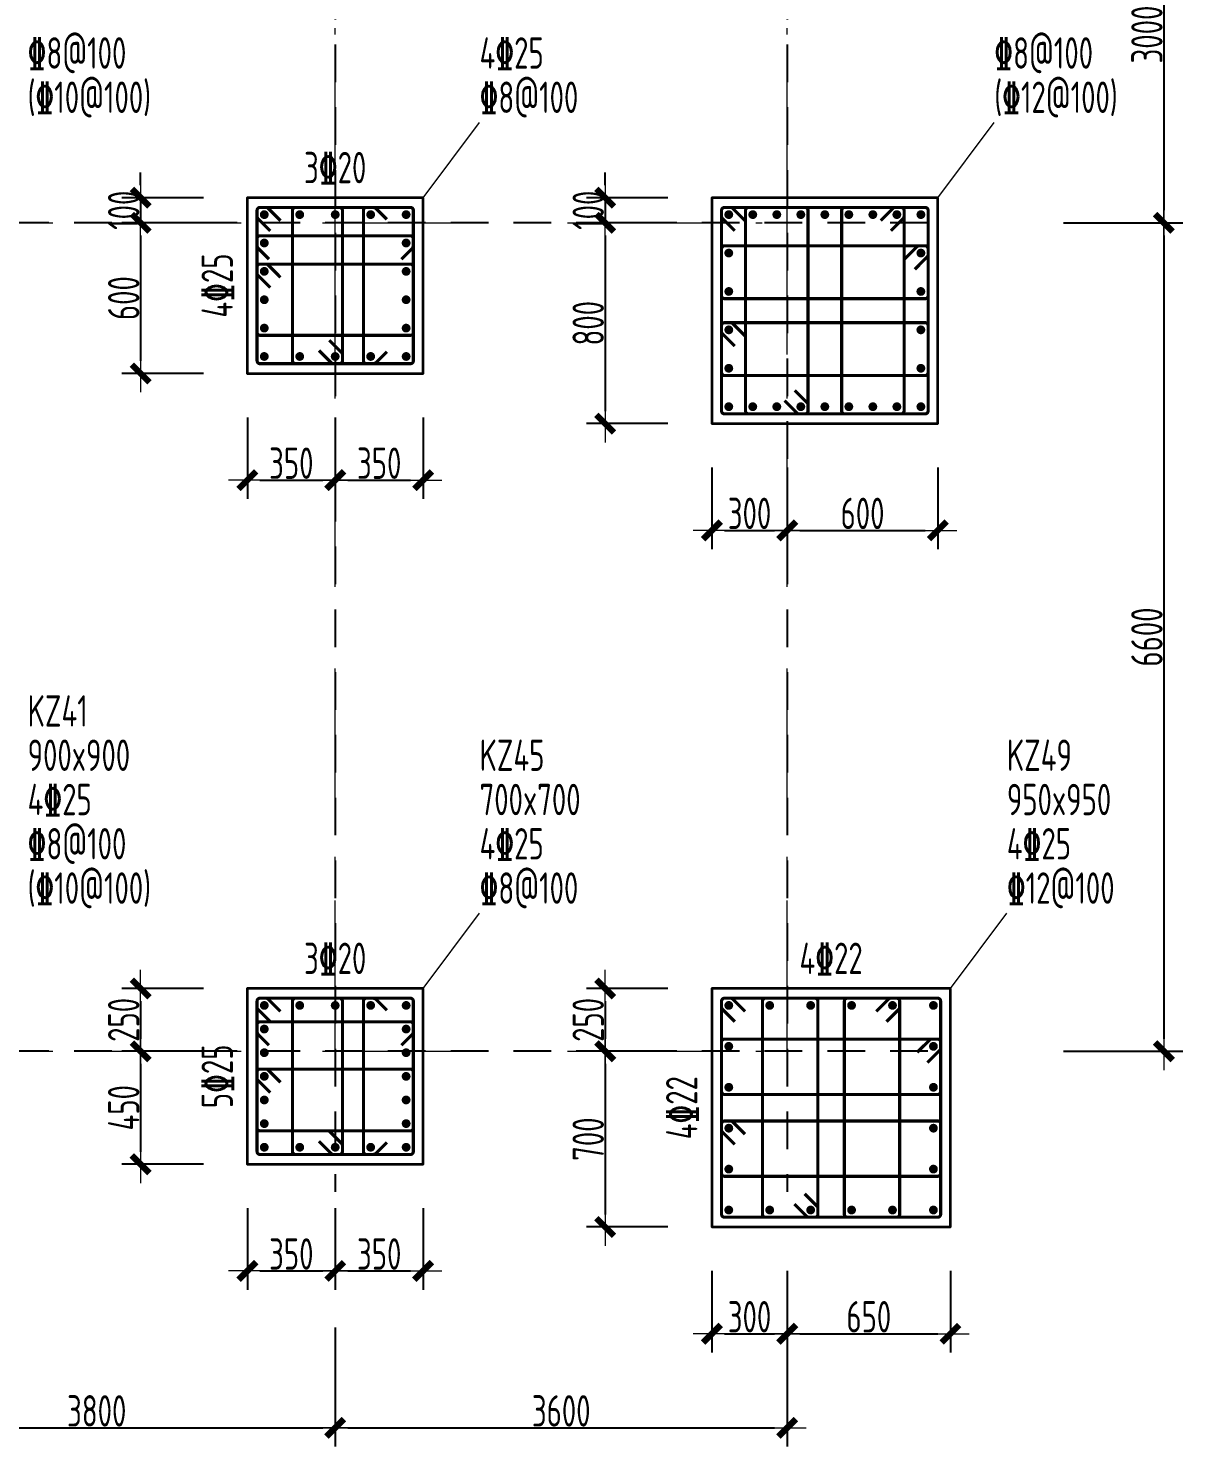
# Model space of a CAD drawing. Header units: millimetres. Extents: x 539196 to 807275, y 431843 to 1156631.
# Drawn here: x 643824 to 653018, y 785409 to 796708 of the extents above; entities that cross this region are included whole.
import ezdxf
from ezdxf.enums import TextEntityAlignment as Align

# ---------------------------------------------------------------- set-up
doc = ezdxf.new("R2010")
doc.units = ezdxf.units.MM
doc.header["$MEASUREMENT"] = 0
for name, pattern in [('DOTE', [2.42, 2, -0.2, 0.02, -0.2]), ('点划线', [1850, 1200, -300, 50, -300]), ('虚线', [500, 300, -200])]:
    doc.linetypes.add(name, pattern=pattern)
doc.layers.add('DOTE', color=1, linetype='DOTE')
for name, color, linetype, lineweight in [('柱原位标注', 7, 'Continuous', 18), ('柱尺寸标注', 3, 'Continuous', 18), ('柱标注引线', 2, 'Continuous', 18), ('柱箍筋', 1, 'Continuous', 25), ('柱纵筋', 1, 'Continuous', 70), ('柱集中标注', 2, 'Continuous', 18), ('砼柱', 2, 'Continuous', 35), ('网格', 9, '点划线', 18), ('轴线标注', 3, 'Continuous', 18)]:
    doc.layers.add(name, color=color, linetype=linetype, lineweight=lineweight)
doc.styles.add('样式 1_yjk_yjk_yjk', font='yjkeng.shx', dxfattribs={"width": 0.7, "bigfont": 'yjkchn.shx'})
doc.dimstyles.new('盈建科结构_yjk_yjk_yjk', dxfattribs={"dimscale": 100, "dimtxt": 2.5, "dimasz": 1, "dimexe": 1.5, "dimexo": 0.625, "dimgap": 0.1, "dimtad": 1, "dimdec": 0, "dimrnd": 1, "dimzin": 0, "dimdsep": 46, "dimtxsty": '样式 1_yjk_yjk_yjk', "dimblk": '_yjkbk', "dimblk1": 'ARCHTICK', "dimblk2": 'ARCHTICK', "dimcen": 0.09, "dimadec": 0, "dimazin": 0, "dimtfac": 1, "dimtdec": 4, "dimtix": 1, "dimtmove": 2, "dimatfit": 3, "dimfxl": 0, "dimtolj": 1, "dimtzin": 0, "dimarcsym": 0})

# ---------------------------------------------------------------- blocks, each defined once
blk = doc.blocks.new('_yjkbk')
blk.add_line((-1, 0), (1.5, 0))
blk.add_lwpolyline([(-0.7, -0.7, 0.5, 0.5, 0), (0.7, 0.7, 0.5, 0.5, 0)], format="xyseb")
blk = doc.blocks.new('*D1248')
at = {"layer": 'Defpoints', "color": 0}
for p in [(645568, 793959), (646268, 793959), (646268, 793109)]:
    blk.add_point(p, dxfattribs=at)
at = {"layer": '柱尺寸标注', "color": 0, "lineweight": -2}
for p, q in [((645568, 793609), (645568, 792959)), ((646268, 793609), (646268, 792959)), ((645668, 793109), (646168, 793109))]:
    blk.add_line(p, q, dxfattribs=at)
at = {"layer": '柱尺寸标注', "color": 0, "lineweight": -2, "xscale": 100, "yscale": 100, "zscale": 100, "rotation": 180}
blk.add_blockref('_yjkbk', (645568, 793109), dxfattribs=at)
at = {"layer": '柱尺寸标注', "color": 0, "lineweight": -2, "xscale": 100, "yscale": 100, "zscale": 100}
blk.add_blockref('_yjkbk', (646268, 793109), dxfattribs=at)
at = {"layer": '柱尺寸标注', "color": 0, "insert": (645918, 793244), "char_height": 250, "attachment_point": 5, "style": '样式 1_yjk_yjk_yjk'}
blk.add_mtext('\\A1;350', dxfattribs=at)
blk = doc.blocks.new('_ARCHTICK')
at = {"color": 0, "linetype": 'ByBlock', "const_width": 0.15}
blk.add_lwpolyline([(-0.5, -0.5), (0.5, 0.5)], dxfattribs=at)
blk = doc.blocks.new('*D1249')
at = {"layer": 'Defpoints', "color": 0}
for p in [(646268, 793959), (646968, 793959), (646968, 793109)]:
    blk.add_point(p, dxfattribs=at)
at = {"layer": '柱尺寸标注', "color": 0, "lineweight": -2}
for p, q in [((646268, 793609), (646268, 792959)), ((646968, 793609), (646968, 792959)), ((646368, 793109), (646868, 793109))]:
    blk.add_line(p, q, dxfattribs=at)
at = {"layer": '柱尺寸标注', "color": 0, "lineweight": -2, "xscale": 100, "yscale": 100, "zscale": 100, "rotation": 180}
blk.add_blockref('_yjkbk', (646268, 793109), dxfattribs=at)
at = {"layer": '柱尺寸标注', "color": 0, "lineweight": -2, "xscale": 100, "yscale": 100, "zscale": 100}
blk.add_blockref('_yjkbk', (646968, 793109), dxfattribs=at)
at = {"layer": '柱尺寸标注', "color": 0, "insert": (646618, 793244), "char_height": 250, "attachment_point": 5, "style": '样式 1_yjk_yjk_yjk'}
blk.add_mtext('\\A1;350', dxfattribs=at)
blk = doc.blocks.new('*D1250')
at = {"layer": 'Defpoints', "color": 0}
for p in [(645568, 795359), (644718, 795159), (645568, 795159)]:
    blk.add_point(p, dxfattribs=at)
at = {"layer": '柱尺寸标注', "color": 0, "lineweight": -2}
for p, q in [((644718, 795459), (644718, 795559)), ((645218, 795359), (644568, 795359)), ((644718, 795359), (644718, 795159)), ((645218, 795159), (644568, 795159)), ((644718, 795059), (644718, 794959))]:
    blk.add_line(p, q, dxfattribs=at)
at = {"layer": '柱尺寸标注', "color": 0, "lineweight": -2, "xscale": 100, "yscale": 100, "zscale": 100}
for p, rotation in [((644718, 795359), 270), ((644718, 795159), 90)]:
    blk.add_blockref('_yjkbk', p, dxfattribs=dict(at, rotation=rotation))
at = {"layer": '柱尺寸标注', "color": 0, "insert": (644583, 795259), "char_height": 250, "attachment_point": 5, "rotation": 90, "style": '样式 1_yjk_yjk_yjk'}
blk.add_mtext('\\A1;100', dxfattribs=at)
blk = doc.blocks.new('*D1251')
at = {"layer": 'Defpoints', "color": 0}
for p in [(645568, 795159), (644718, 793959), (645568, 793959)]:
    blk.add_point(p, dxfattribs=at)
at = {"layer": '柱尺寸标注', "color": 0, "lineweight": -2}
for p, q in [((645218, 795159), (644568, 795159)), ((644718, 795059), (644718, 794059)), ((645218, 793959), (644568, 793959))]:
    blk.add_line(p, q, dxfattribs=at)
at = {"layer": '柱尺寸标注', "color": 0, "lineweight": -2, "xscale": 100, "yscale": 100, "zscale": 100}
for p, rotation in [((644718, 795159), 90), ((644718, 793959), 270)]:
    blk.add_blockref('_yjkbk', p, dxfattribs=dict(at, rotation=rotation))
at = {"layer": '柱尺寸标注', "color": 0, "insert": (644583, 794559), "char_height": 250, "attachment_point": 5, "rotation": 90, "style": '样式 1_yjk_yjk_yjk'}
blk.add_mtext('\\A1;600', dxfattribs=at)
blk = doc.blocks.new('*D1252')
at = {"layer": 'Defpoints', "color": 0}
for p in [(645568, 787659), (646268, 787659), (646268, 786809)]:
    blk.add_point(p, dxfattribs=at)
at = {"layer": '柱尺寸标注', "color": 0, "lineweight": -2}
for p, q in [((645568, 787309), (645568, 786659)), ((646268, 787309), (646268, 786659)), ((645668, 786809), (646168, 786809))]:
    blk.add_line(p, q, dxfattribs=at)
at = {"layer": '柱尺寸标注', "color": 0, "lineweight": -2, "xscale": 100, "yscale": 100, "zscale": 100, "rotation": 180}
blk.add_blockref('_yjkbk', (645568, 786809), dxfattribs=at)
at = {"layer": '柱尺寸标注', "color": 0, "lineweight": -2, "xscale": 100, "yscale": 100, "zscale": 100}
blk.add_blockref('_yjkbk', (646268, 786809), dxfattribs=at)
at = {"layer": '柱尺寸标注', "color": 0, "insert": (645918, 786944), "char_height": 250, "attachment_point": 5, "style": '样式 1_yjk_yjk_yjk'}
blk.add_mtext('\\A1;350', dxfattribs=at)
blk = doc.blocks.new('*D1253')
at = {"layer": 'Defpoints', "color": 0}
for p in [(646268, 787659), (646968, 787659), (646968, 786809)]:
    blk.add_point(p, dxfattribs=at)
at = {"layer": '柱尺寸标注', "color": 0, "lineweight": -2}
for p, q in [((646268, 787309), (646268, 786659)), ((646968, 787309), (646968, 786659)), ((646368, 786809), (646868, 786809))]:
    blk.add_line(p, q, dxfattribs=at)
at = {"layer": '柱尺寸标注', "color": 0, "lineweight": -2, "xscale": 100, "yscale": 100, "zscale": 100, "rotation": 180}
blk.add_blockref('_yjkbk', (646268, 786809), dxfattribs=at)
at = {"layer": '柱尺寸标注', "color": 0, "lineweight": -2, "xscale": 100, "yscale": 100, "zscale": 100}
blk.add_blockref('_yjkbk', (646968, 786809), dxfattribs=at)
at = {"layer": '柱尺寸标注', "color": 0, "insert": (646618, 786944), "char_height": 250, "attachment_point": 5, "style": '样式 1_yjk_yjk_yjk'}
blk.add_mtext('\\A1;350', dxfattribs=at)
blk = doc.blocks.new('*D1254')
at = {"layer": 'Defpoints', "color": 0}
for p in [(645568, 789059), (644718, 788559), (645568, 788559)]:
    blk.add_point(p, dxfattribs=at)
at = {"layer": '柱尺寸标注', "color": 0, "lineweight": -2}
for p, q in [((645218, 789059), (644568, 789059)), ((644718, 788959), (644718, 788659)), ((645218, 788559), (644568, 788559))]:
    blk.add_line(p, q, dxfattribs=at)
at = {"layer": '柱尺寸标注', "color": 0, "lineweight": -2, "xscale": 100, "yscale": 100, "zscale": 100}
for p, rotation in [((644718, 789059), 90), ((644718, 788559), 270)]:
    blk.add_blockref('_yjkbk', p, dxfattribs=dict(at, rotation=rotation))
at = {"layer": '柱尺寸标注', "color": 0, "insert": (644583, 788809), "char_height": 250, "attachment_point": 5, "rotation": 90, "style": '样式 1_yjk_yjk_yjk'}
blk.add_mtext('\\A1;250', dxfattribs=at)
blk = doc.blocks.new('*D1255')
at = {"layer": 'Defpoints', "color": 0}
for p in [(645568, 788559), (644718, 787659), (645568, 787659)]:
    blk.add_point(p, dxfattribs=at)
at = {"layer": '柱尺寸标注', "color": 0, "lineweight": -2}
for p, q in [((645218, 788559), (644568, 788559)), ((644718, 788459), (644718, 787759)), ((645218, 787659), (644568, 787659))]:
    blk.add_line(p, q, dxfattribs=at)
at = {"layer": '柱尺寸标注', "color": 0, "lineweight": -2, "xscale": 100, "yscale": 100, "zscale": 100}
for p, rotation in [((644718, 788559), 90), ((644718, 787659), 270)]:
    blk.add_blockref('_yjkbk', p, dxfattribs=dict(at, rotation=rotation))
at = {"layer": '柱尺寸标注', "color": 0, "insert": (644583, 788109), "char_height": 250, "attachment_point": 5, "rotation": 90, "style": '样式 1_yjk_yjk_yjk'}
blk.add_mtext('\\A1;450', dxfattribs=at)
blk = doc.blocks.new('*D1264')
at = {"layer": 'Defpoints', "color": 0}
for p in [(649268, 793559), (649868, 793559), (649868, 792709)]:
    blk.add_point(p, dxfattribs=at)
at = {"layer": '柱尺寸标注', "color": 0, "lineweight": -2}
for p, q in [((649268, 793209), (649268, 792559)), ((649868, 793209), (649868, 792559)), ((649368, 792709), (649768, 792709))]:
    blk.add_line(p, q, dxfattribs=at)
at = {"layer": '柱尺寸标注', "color": 0, "lineweight": -2, "xscale": 100, "yscale": 100, "zscale": 100, "rotation": 180}
blk.add_blockref('_yjkbk', (649268, 792709), dxfattribs=at)
at = {"layer": '柱尺寸标注', "color": 0, "lineweight": -2, "xscale": 100, "yscale": 100, "zscale": 100}
blk.add_blockref('_yjkbk', (649868, 792709), dxfattribs=at)
at = {"layer": '柱尺寸标注', "color": 0, "insert": (649568, 792844), "char_height": 250, "attachment_point": 5, "style": '样式 1_yjk_yjk_yjk'}
blk.add_mtext('\\A1;300', dxfattribs=at)
blk = doc.blocks.new('*D1265')
at = {"layer": 'Defpoints', "color": 0}
for p in [(649868, 793559), (651068, 793559), (651068, 792709)]:
    blk.add_point(p, dxfattribs=at)
at = {"layer": '柱尺寸标注', "color": 0, "lineweight": -2}
for p, q in [((649868, 793209), (649868, 792559)), ((651068, 793209), (651068, 792559)), ((649968, 792709), (650968, 792709))]:
    blk.add_line(p, q, dxfattribs=at)
at = {"layer": '柱尺寸标注', "color": 0, "lineweight": -2, "xscale": 100, "yscale": 100, "zscale": 100, "rotation": 180}
blk.add_blockref('_yjkbk', (649868, 792709), dxfattribs=at)
at = {"layer": '柱尺寸标注', "color": 0, "lineweight": -2, "xscale": 100, "yscale": 100, "zscale": 100}
blk.add_blockref('_yjkbk', (651068, 792709), dxfattribs=at)
at = {"layer": '柱尺寸标注', "color": 0, "insert": (650468, 792844), "char_height": 250, "attachment_point": 5, "style": '样式 1_yjk_yjk_yjk'}
blk.add_mtext('\\A1;600', dxfattribs=at)
blk = doc.blocks.new('*D1266')
at = {"layer": 'Defpoints', "color": 0}
for p in [(649268, 795359), (648418, 795159), (649268, 795159)]:
    blk.add_point(p, dxfattribs=at)
at = {"layer": '柱尺寸标注', "color": 0, "lineweight": -2}
for p, q in [((648418, 795459), (648418, 795559)), ((648918, 795359), (648268, 795359)), ((648418, 795359), (648418, 795159)), ((648918, 795159), (648268, 795159)), ((648418, 795059), (648418, 794959))]:
    blk.add_line(p, q, dxfattribs=at)
at = {"layer": '柱尺寸标注', "color": 0, "lineweight": -2, "xscale": 100, "yscale": 100, "zscale": 100}
for p, rotation in [((648418, 795359), 270), ((648418, 795159), 90)]:
    blk.add_blockref('_yjkbk', p, dxfattribs=dict(at, rotation=rotation))
at = {"layer": '柱尺寸标注', "color": 0, "insert": (648283, 795259), "char_height": 250, "attachment_point": 5, "rotation": 90, "style": '样式 1_yjk_yjk_yjk'}
blk.add_mtext('\\A1;100', dxfattribs=at)
blk = doc.blocks.new('*D1267')
at = {"layer": 'Defpoints', "color": 0}
for p in [(649268, 795159), (648418, 793559), (649268, 793559)]:
    blk.add_point(p, dxfattribs=at)
at = {"layer": '柱尺寸标注', "color": 0, "lineweight": -2}
for p, q in [((648918, 795159), (648268, 795159)), ((648418, 795059), (648418, 793659)), ((648918, 793559), (648268, 793559))]:
    blk.add_line(p, q, dxfattribs=at)
at = {"layer": '柱尺寸标注', "color": 0, "lineweight": -2, "xscale": 100, "yscale": 100, "zscale": 100}
for p, rotation in [((648418, 795159), 90), ((648418, 793559), 270)]:
    blk.add_blockref('_yjkbk', p, dxfattribs=dict(at, rotation=rotation))
at = {"layer": '柱尺寸标注', "color": 0, "insert": (648283, 794359), "char_height": 250, "attachment_point": 5, "rotation": 90, "style": '样式 1_yjk_yjk_yjk'}
blk.add_mtext('\\A1;800', dxfattribs=at)
blk = doc.blocks.new('*D1268')
at = {"layer": 'Defpoints', "color": 0}
for p in [(649268, 787159), (649868, 787159), (649868, 786309)]:
    blk.add_point(p, dxfattribs=at)
at = {"layer": '柱尺寸标注', "color": 0, "lineweight": -2}
for p, q in [((649268, 786809), (649268, 786159)), ((649868, 786809), (649868, 786159)), ((649368, 786309), (649768, 786309))]:
    blk.add_line(p, q, dxfattribs=at)
at = {"layer": '柱尺寸标注', "color": 0, "lineweight": -2, "xscale": 100, "yscale": 100, "zscale": 100, "rotation": 180}
blk.add_blockref('_yjkbk', (649268, 786309), dxfattribs=at)
at = {"layer": '柱尺寸标注', "color": 0, "lineweight": -2, "xscale": 100, "yscale": 100, "zscale": 100}
blk.add_blockref('_yjkbk', (649868, 786309), dxfattribs=at)
at = {"layer": '柱尺寸标注', "color": 0, "insert": (649568, 786444), "char_height": 250, "attachment_point": 5, "style": '样式 1_yjk_yjk_yjk'}
blk.add_mtext('\\A1;300', dxfattribs=at)
blk = doc.blocks.new('*D1269')
at = {"layer": 'Defpoints', "color": 0}
for p in [(649868, 787159), (651168, 787159), (651168, 786309)]:
    blk.add_point(p, dxfattribs=at)
at = {"layer": '柱尺寸标注', "color": 0, "lineweight": -2}
for p, q in [((649868, 786809), (649868, 786159)), ((651168, 786809), (651168, 786159)), ((649968, 786309), (651068, 786309))]:
    blk.add_line(p, q, dxfattribs=at)
at = {"layer": '柱尺寸标注', "color": 0, "lineweight": -2, "xscale": 100, "yscale": 100, "zscale": 100, "rotation": 180}
blk.add_blockref('_yjkbk', (649868, 786309), dxfattribs=at)
at = {"layer": '柱尺寸标注', "color": 0, "lineweight": -2, "xscale": 100, "yscale": 100, "zscale": 100}
blk.add_blockref('_yjkbk', (651168, 786309), dxfattribs=at)
at = {"layer": '柱尺寸标注', "color": 0, "insert": (650518, 786444), "char_height": 250, "attachment_point": 5, "style": '样式 1_yjk_yjk_yjk'}
blk.add_mtext('\\A1;650', dxfattribs=at)
blk = doc.blocks.new('*D1270')
at = {"layer": 'Defpoints', "color": 0}
for p in [(649268, 789059), (648418, 788559), (649268, 788559)]:
    blk.add_point(p, dxfattribs=at)
at = {"layer": '柱尺寸标注', "color": 0, "lineweight": -2}
for p, q in [((648918, 789059), (648268, 789059)), ((648418, 788959), (648418, 788659)), ((648918, 788559), (648268, 788559))]:
    blk.add_line(p, q, dxfattribs=at)
at = {"layer": '柱尺寸标注', "color": 0, "lineweight": -2, "xscale": 100, "yscale": 100, "zscale": 100}
for p, rotation in [((648418, 789059), 90), ((648418, 788559), 270)]:
    blk.add_blockref('_yjkbk', p, dxfattribs=dict(at, rotation=rotation))
at = {"layer": '柱尺寸标注', "color": 0, "insert": (648283, 788809), "char_height": 250, "attachment_point": 5, "rotation": 90, "style": '样式 1_yjk_yjk_yjk'}
blk.add_mtext('\\A1;250', dxfattribs=at)
blk = doc.blocks.new('*D1271')
at = {"layer": 'Defpoints', "color": 0}
for p in [(649268, 788559), (648418, 787159), (649268, 787159)]:
    blk.add_point(p, dxfattribs=at)
at = {"layer": '柱尺寸标注', "color": 0, "lineweight": -2}
for p, q in [((648918, 788559), (648268, 788559)), ((648418, 788459), (648418, 787259)), ((648918, 787159), (648268, 787159))]:
    blk.add_line(p, q, dxfattribs=at)
at = {"layer": '柱尺寸标注', "color": 0, "lineweight": -2, "xscale": 100, "yscale": 100, "zscale": 100}
for p, rotation in [((648418, 788559), 90), ((648418, 787159), 270)]:
    blk.add_blockref('_yjkbk', p, dxfattribs=dict(at, rotation=rotation))
at = {"layer": '柱尺寸标注', "color": 0, "insert": (648283, 787859), "char_height": 250, "attachment_point": 5, "rotation": 90, "style": '样式 1_yjk_yjk_yjk'}
blk.add_mtext('\\A1;700', dxfattribs=at)
blk = doc.blocks.new('*D1288')
at = {"layer": 'Defpoints', "color": 0}
for p in [(642468, 788559), (646268, 788559), (646268, 785559)]:
    blk.add_point(p, dxfattribs=at)
at = {"layer": '轴线标注', "color": 0, "lineweight": -2}
for p, q in [((642468, 786359), (642468, 785409)), ((646268, 786359), (646268, 785409)), ((642568, 785559), (646168, 785559))]:
    blk.add_line(p, q, dxfattribs=at)
at = {"layer": '轴线标注', "color": 0, "lineweight": -2, "xscale": 100, "yscale": 100, "zscale": 100, "rotation": 180}
blk.add_blockref('_yjkbk', (642468, 785559), dxfattribs=at)
at = {"layer": '轴线标注', "color": 0, "lineweight": -2, "xscale": 100, "yscale": 100, "zscale": 100}
blk.add_blockref('_yjkbk', (646268, 785559), dxfattribs=at)
at = {"layer": '轴线标注', "color": 0, "insert": (644368, 785694), "char_height": 250, "attachment_point": 5, "style": '样式 1_yjk_yjk_yjk'}
blk.add_mtext('\\A1;3800', dxfattribs=at)
blk = doc.blocks.new('*D1290')
at = {"layer": 'Defpoints', "color": 0}
for p in [(646268, 788559), (649868, 788559), (649868, 785559)]:
    blk.add_point(p, dxfattribs=at)
at = {"layer": '轴线标注', "color": 0, "lineweight": -2}
for p, q in [((646268, 786359), (646268, 785409)), ((649868, 786359), (649868, 785409)), ((646368, 785559), (649768, 785559))]:
    blk.add_line(p, q, dxfattribs=at)
at = {"layer": '轴线标注', "color": 0, "lineweight": -2, "xscale": 100, "yscale": 100, "zscale": 100, "rotation": 180}
blk.add_blockref('_yjkbk', (646268, 785559), dxfattribs=at)
at = {"layer": '轴线标注', "color": 0, "lineweight": -2, "xscale": 100, "yscale": 100, "zscale": 100}
blk.add_blockref('_yjkbk', (649868, 785559), dxfattribs=at)
at = {"layer": '轴线标注', "color": 0, "insert": (648068, 785694), "char_height": 250, "attachment_point": 5, "style": '样式 1_yjk_yjk_yjk'}
blk.add_mtext('\\A1;3600', dxfattribs=at)
blk = doc.blocks.new('*D1303')
at = {"layer": 'Defpoints', "color": 0}
for p in [(649868, 798159), (649868, 795159), (652868, 795159)]:
    blk.add_point(p, dxfattribs=at)
at = {"layer": '轴线标注', "color": 0, "lineweight": -2}
for p, q in [((652068, 798159), (653018, 798159)), ((652868, 798059), (652868, 795259)), ((652068, 795159), (653018, 795159))]:
    blk.add_line(p, q, dxfattribs=at)
at = {"layer": '轴线标注', "color": 0, "lineweight": -2, "xscale": 100, "yscale": 100, "zscale": 100}
for p, rotation in [((652868, 798159), 90), ((652868, 795159), 270)]:
    blk.add_blockref('_yjkbk', p, dxfattribs=dict(at, rotation=rotation))
at = {"layer": '轴线标注', "color": 0, "insert": (652733, 796659), "char_height": 250, "attachment_point": 5, "rotation": 90, "style": '样式 1_yjk_yjk_yjk'}
blk.add_mtext('\\A1;3000', dxfattribs=at)
blk = doc.blocks.new('*D1305')
at = {"layer": 'Defpoints', "color": 0}
for p in [(649868, 795159), (649868, 788559), (652868, 788559)]:
    blk.add_point(p, dxfattribs=at)
at = {"layer": '轴线标注', "color": 0, "lineweight": -2}
for p, q in [((652068, 795159), (653018, 795159)), ((652868, 795059), (652868, 788659)), ((652068, 788559), (653018, 788559))]:
    blk.add_line(p, q, dxfattribs=at)
at = {"layer": '轴线标注', "color": 0, "lineweight": -2, "xscale": 100, "yscale": 100, "zscale": 100}
for p, rotation in [((652868, 795159), 90), ((652868, 788559), 270)]:
    blk.add_blockref('_yjkbk', p, dxfattribs=dict(at, rotation=rotation))
at = {"layer": '轴线标注', "color": 0, "insert": (652733, 791859), "char_height": 250, "attachment_point": 5, "rotation": 90, "style": '样式 1_yjk_yjk_yjk'}
blk.add_mtext('\\A1;6600', dxfattribs=at)
blk = doc.blocks.new('jzzw')
at = {"layer": 'DOTE', "color": 1, "linetype": '虚线'}
for p, q in [((947786, 890469), (947786, 834829)), ((951386, 890469), (951386, 834829)), ((952506, 842549), (911886, 842549)), ((952506, 842549), (911886, 842549)), ((952506, 835949), (912186, 835949)), ((952506, 835949), (912186, 835949)), ((952506, 835949), (912186, 835949)), ((952506, 835949), (912186, 835949))]:
    blk.add_line(p, q, dxfattribs=at)

msp = doc.modelspace()

# ---------------------------------------------------------------- linework, layer by layer
at = {"layer": '柱标注引线'}
for p, q in [((646967.6, 795359.2), (647417.6, 795959.2)), ((651067.6, 795359.2), (651517.6, 795959.2)), ((646967.6, 789059.2), (647417.6, 789659.2)), ((651167.6, 789059.2), (651617.6, 789659.2))]:
    msp.add_line(p, q, dxfattribs=at)
at = {"layer": '柱箍筋', "const_width": 25}
for points in [[(645831.6, 795176.5), (645733.4, 795274.8, 0.1989124), (645716.6, 795281.7), (645668.8, 795281.7, 0.4142136), (645645.1, 795258), (645645.1, 794060.5, 0.4142136), (645668.8, 794036.7), (646866.3, 794036.7, 0.4142136), (646890.1, 794060.5), (646890.1, 795258, 0.4142136), (646866.3, 795281.7), (645668.8, 795281.7, 0.4142136), (645645.1, 795258), (645645.1, 795210.2, 0.1989124), (645652, 795193.5), (645750.3, 795095.2)], [(646138.5, 794142), (646236.8, 794043.7, 0.1989124), (646253.6, 794036.7), (646301.3, 794036.7, 0.4142136), (646325.1, 794060.5), (646325.1, 795258, 0.4142136), (646301.3, 795281.7), (645951.3, 795281.7, 0.4142136), (645927.6, 795258), (645927.6, 794060.5, 0.4142136), (645951.3, 794036.7), (646301.3, 794036.7, 0.4142136), (646325.1, 794060.5), (646325.1, 794108.2, 0.1989124), (646318.1, 794125), (646219.9, 794223.3)], [(646679.1, 794132.1), (646590.7, 794043.7, -0.131362), (646564.1, 794036.7), (646516.3, 794036.7, -0.4142136), (646492.6, 794060.5), (646492.6, 795258, -0.4142136), (646516.3, 795281.7), (646564.1, 795281.7, -0.131362), (646590.7, 795274.8), (646679.1, 795186.4)], [(649531.6, 795176.5), (649433.4, 795274.8, 0.1989124), (649416.6, 795281.7), (649368.8, 795281.7, 0.4142136), (649345.1, 795258), (649345.1, 793660.5, 0.4142136), (649368.8, 793636.7), (650966.3, 793636.7, 0.4142136), (650990.1, 793660.5), (650990.1, 795258, 0.4142136), (650966.3, 795281.7), (649368.8, 795281.7, 0.4142136), (649345.1, 795258), (649345.1, 795210.2, 0.1989124), (649352, 795193.5), (649450.3, 795095.2)], [(649847.3, 793742), (649945.6, 793643.7, 0.1989124), (649962.4, 793636.7), (650010.1, 793636.7, 0.4142136), (650033.8, 793660.5), (650033.8, 795258, 0.4142136), (650010.1, 795281.7), (649560.1, 795281.7, 0.4142136), (649536.3, 795258), (649536.3, 793660.5, 0.4142136), (649560.1, 793636.7), (650010.1, 793636.7, 0.4142136), (650033.8, 793660.5), (650033.8, 793708.2, 0.1989124), (650026.9, 793725), (649928.6, 793823.3)], [(650612.3, 795176.5), (650710.6, 795274.8, -0.1989124), (650727.4, 795281.7), (650775.1, 795281.7, -0.4142136), (650798.8, 795258), (650798.8, 793660.5, -0.4142136), (650775.1, 793636.7), (650325.1, 793636.7, -0.4142136), (650301.3, 793660.5), (650301.3, 795258, -0.4142136), (650325.1, 795281.7), (650775.1, 795281.7, -0.4142136), (650798.8, 795258), (650798.8, 795210.2, -0.1989124), (650791.9, 795193.5), (650693.6, 795095.2)], [(645740.4, 794869.2), (645652, 794957.6, -0.131362), (645645.1, 794984.2), (645645.1, 795032, -0.4142136), (645668.8, 795055.7), (646866.3, 795055.7, -0.4142136), (646890.1, 795032), (646890.1, 794984.2, -0.131362), (646883.1, 794957.6), (646794.7, 794869.2)], [(650884.9, 794789.2), (650983.1, 794887.5, 0.1989124), (650990.1, 794904.2), (650990.1, 794952, 0.4142136), (650966.3, 794975.7), (649368.8, 794975.7, 0.4142136), (649345.1, 794952), (649345.1, 794578.5, 0.4142136), (649368.8, 794554.7), (650966.3, 794554.7, 0.4142136), (650990.1, 794578.5), (650990.1, 794952, 0.4142136), (650966.3, 794975.7), (650918.6, 794975.7, 0.1989124), (650901.8, 794968.8), (650803.5, 794870.5)], [(645750.3, 794643.2), (645652, 794741.5, -0.1989124), (645645.1, 794758.2), (645645.1, 794806, -0.4142136), (645668.8, 794829.7), (646866.3, 794829.7, -0.4142136), (646890.1, 794806), (646890.1, 794286.5, -0.4142136), (646866.3, 794262.7), (645668.8, 794262.7, -0.4142136), (645645.1, 794286.5), (645645.1, 794806, -0.4142136), (645668.8, 794829.7), (645716.6, 794829.7, -0.1989124), (645733.4, 794822.8), (645831.6, 794724.5)], [(649450.3, 794177.2), (649352, 794275.5, -0.1989124), (649345.1, 794292.2), (649345.1, 794340, -0.4142136), (649368.8, 794363.7), (650966.3, 794363.7, -0.4142136), (650990.1, 794340), (650990.1, 793966.5, -0.4142136), (650966.3, 793942.7), (649368.8, 793942.7, -0.4142136), (649345.1, 793966.5), (649345.1, 794340, -0.4142136), (649368.8, 794363.7), (649416.6, 794363.7, -0.1989124), (649433.4, 794356.8), (649531.6, 794258.5)], [(645831.6, 788876.5), (645733.4, 788974.8, 0.1989124), (645716.6, 788981.7), (645668.8, 788981.7, 0.4142136), (645645.1, 788958), (645645.1, 787760.5, 0.4142136), (645668.8, 787736.7), (646866.3, 787736.7, 0.4142136), (646890.1, 787760.5), (646890.1, 788958, 0.4142136), (646866.3, 788981.7), (645668.8, 788981.7, 0.4142136), (645645.1, 788958), (645645.1, 788910.2, 0.1989124), (645652, 788893.5), (645750.3, 788795.2)], [(646138.5, 787842), (646236.8, 787743.7, 0.1989124), (646253.6, 787736.7), (646301.3, 787736.7, 0.4142136), (646325.1, 787760.5), (646325.1, 788958, 0.4142136), (646301.3, 788981.7), (645951.3, 788981.7, 0.4142136), (645927.6, 788958), (645927.6, 787760.5, 0.4142136), (645951.3, 787736.7), (646301.3, 787736.7, 0.4142136), (646325.1, 787760.5), (646325.1, 787808.2, 0.1989124), (646318.1, 787825), (646219.9, 787923.3)], [(646679.1, 787832.1), (646590.7, 787743.7, -0.131362), (646564.1, 787736.7), (646516.3, 787736.7, -0.4142136), (646492.6, 787760.5), (646492.6, 788958, -0.4142136), (646516.3, 788981.7), (646564.1, 788981.7, -0.131362), (646590.7, 788974.8), (646679.1, 788886.4)], [(649531.6, 788876.5), (649433.4, 788974.8, 0.1989124), (649416.6, 788981.7), (649368.8, 788981.7, 0.4142136), (649345.1, 788958), (649345.1, 787260.5, 0.4142136), (649368.8, 787236.7), (651066.3, 787236.7, 0.4142136), (651090.1, 787260.5), (651090.1, 788958, 0.4142136), (651066.3, 788981.7), (649368.8, 788981.7, 0.4142136), (649345.1, 788958), (649345.1, 788910.2, 0.1989124), (649352, 788893.5), (649450.3, 788795.2)], [(649925.5, 787342), (650023.8, 787243.7, 0.1989124), (650040.6, 787236.7), (650088.3, 787236.7, 0.4142136), (650112.1, 787260.5), (650112.1, 788958, 0.4142136), (650088.3, 788981.7), (649694.8, 788981.7, 0.4142136), (649671.1, 788958), (649671.1, 787260.5, 0.4142136), (649694.8, 787236.7), (650088.3, 787236.7, 0.4142136), (650112.1, 787260.5), (650112.1, 787308.2, 0.1989124), (650105.1, 787325), (650006.9, 787423.3)], [(650577.5, 788876.5), (650675.8, 788974.8, -0.1989124), (650692.6, 788981.7), (650740.3, 788981.7, -0.4142136), (650764.1, 788958), (650764.1, 787260.5, -0.4142136), (650740.3, 787236.7), (650346.8, 787236.7, -0.4142136), (650323.1, 787260.5), (650323.1, 788958, -0.4142136), (650346.8, 788981.7), (650740.3, 788981.7, -0.4142136), (650764.1, 788958), (650764.1, 788910.2, -0.1989124), (650757.1, 788893.5), (650658.9, 788795.2)], [(645740.4, 788606.9), (645652, 788695.3, -0.131362), (645645.1, 788721.9), (645645.1, 788769.6, -0.4142136), (645668.8, 788793.4), (646866.3, 788793.4, -0.4142136), (646890.1, 788769.6), (646890.1, 788721.9, -0.131362), (646883.1, 788695.3), (646794.7, 788606.9)], [(650984.9, 788469.2), (651083.1, 788567.5, 0.1989124), (651090.1, 788584.2), (651090.1, 788632, 0.4142136), (651066.3, 788655.7), (649368.8, 788655.7, 0.4142136), (649345.1, 788632), (649345.1, 788238.5, 0.4142136), (649368.8, 788214.7), (651066.3, 788214.7, 0.4142136), (651090.1, 788238.5), (651090.1, 788632, 0.4142136), (651066.3, 788655.7), (651018.6, 788655.7, 0.1989124), (651001.8, 788648.8), (650903.5, 788550.5)], [(645750.3, 788230.2), (645652, 788328.5, -0.1989124), (645645.1, 788345.2), (645645.1, 788393, -0.4142136), (645668.8, 788416.7), (646866.3, 788416.7, -0.4142136), (646890.1, 788393), (646890.1, 787948.8, -0.4142136), (646866.3, 787925.1), (645668.8, 787925.1, -0.4142136), (645645.1, 787948.8), (645645.1, 788393, -0.4142136), (645668.8, 788416.7), (645716.6, 788416.7, -0.1989124), (645733.4, 788409.8), (645831.6, 788311.5)], [(649450.3, 787817.2), (649352, 787915.5, -0.1989124), (649345.1, 787932.2), (649345.1, 787980, -0.4142136), (649368.8, 788003.7), (651066.3, 788003.7, -0.4142136), (651090.1, 787980), (651090.1, 787586.5, -0.4142136), (651066.3, 787562.7), (649368.8, 787562.7, -0.4142136), (649345.1, 787586.5), (649345.1, 787980, -0.4142136), (649368.8, 788003.7), (649416.6, 788003.7, -0.1989124), (649433.4, 787996.8), (649531.6, 787898.5)]]:
    msp.add_lwpolyline(points, format="xyb", dxfattribs=at)
at = {"layer": '柱纵筋', "const_width": 35}
for points in [[(645720.1, 795224.2, 1), (645685.1, 795224.2, 1)], [(646002.6, 795224.2, 1), (645967.6, 795224.2, 1)], [(646285.1, 795224.2, 1), (646250.1, 795224.2, 1)], [(646567.6, 795224.2, 1), (646532.6, 795224.2, 1)], [(646850.1, 795224.2, 1), (646815.1, 795224.2, 1)], [(649420.1, 795224.2, 1), (649385.1, 795224.2, 1)], [(649611.3, 795224.2, 1), (649576.3, 795224.2, 1)], [(649802.6, 795224.2, 1), (649767.6, 795224.2, 1)], [(649993.8, 795224.2, 1), (649958.8, 795224.2, 1)], [(650185.1, 795224.2, 1), (650150.1, 795224.2, 1)], [(650376.3, 795224.2, 1), (650341.3, 795224.2, 1)], [(650567.6, 795224.2, 1), (650532.6, 795224.2, 1)], [(650758.8, 795224.2, 1), (650723.8, 795224.2, 1)], [(650950.1, 795224.2, 1), (650915.1, 795224.2, 1)], [(645720.1, 794998.2, 1), (645685.1, 794998.2, 1)], [(646850.1, 794998.2, 1), (646815.1, 794998.2, 1)], [(649420.1, 794918.2, 1), (649385.1, 794918.2, 1)], [(650950.1, 794918.2, 1), (650915.1, 794918.2, 1)], [(645720.1, 794772.2, 1), (645685.1, 794772.2, 1)], [(646850.1, 794772.2, 1), (646815.1, 794772.2, 1)], [(645720.1, 794546.2, 1), (645685.1, 794546.2, 1)], [(646850.1, 794546.2, 1), (646815.1, 794546.2, 1)], [(649420.1, 794612.2, 1), (649385.1, 794612.2, 1)], [(650950.1, 794612.2, 1), (650915.1, 794612.2, 1)], [(645720.1, 794320.2, 1), (645685.1, 794320.2, 1)], [(646850.1, 794320.2, 1), (646815.1, 794320.2, 1)], [(649420.1, 794306.2, 1), (649385.1, 794306.2, 1)], [(650950.1, 794306.2, 1), (650915.1, 794306.2, 1)], [(645720.1, 794094.2, 1), (645685.1, 794094.2, 1)], [(646002.6, 794094.2, 1), (645967.6, 794094.2, 1)], [(646285.1, 794094.2, 1), (646250.1, 794094.2, 1)], [(646567.6, 794094.2, 1), (646532.6, 794094.2, 1)], [(646850.1, 794094.2, 1), (646815.1, 794094.2, 1)], [(649420.1, 794000.2, 1), (649385.1, 794000.2, 1)], [(650950.1, 794000.2, 1), (650915.1, 794000.2, 1)], [(649420.1, 793694.2, 1), (649385.1, 793694.2, 1)], [(649611.3, 793694.2, 1), (649576.3, 793694.2, 1)], [(649802.6, 793694.2, 1), (649767.6, 793694.2, 1)], [(649993.8, 793694.2, 1), (649958.8, 793694.2, 1)], [(650185.1, 793694.2, 1), (650150.1, 793694.2, 1)], [(650376.3, 793694.2, 1), (650341.3, 793694.2, 1)], [(650567.6, 793694.2, 1), (650532.6, 793694.2, 1)], [(650758.8, 793694.2, 1), (650723.8, 793694.2, 1)], [(650950.1, 793694.2, 1), (650915.1, 793694.2, 1)], [(645720.1, 788924.2, 1), (645685.1, 788924.2, 1)], [(646002.6, 788924.2, 1), (645967.6, 788924.2, 1)], [(646285.1, 788924.2, 1), (646250.1, 788924.2, 1)], [(646567.6, 788924.2, 1), (646532.6, 788924.2, 1)], [(646850.1, 788924.2, 1), (646815.1, 788924.2, 1)], [(649420.1, 788924.2, 1), (649385.1, 788924.2, 1)], [(649746.1, 788924.2, 1), (649711.1, 788924.2, 1)], [(650072.1, 788924.2, 1), (650037.1, 788924.2, 1)], [(650398.1, 788924.2, 1), (650363.1, 788924.2, 1)], [(650724.1, 788924.2, 1), (650689.1, 788924.2, 1)], [(651050.1, 788924.2, 1), (651015.1, 788924.2, 1)], [(645720.1, 788735.9, 1), (645685.1, 788735.9, 1)], [(646850.1, 788735.9, 1), (646815.1, 788735.9, 1)], [(645720.1, 788547.6, 1), (645685.1, 788547.6, 1)], [(646850.1, 788547.6, 1), (646815.1, 788547.6, 1)], [(649420.1, 788598.2, 1), (649385.1, 788598.2, 1)], [(651050.1, 788598.2, 1), (651015.1, 788598.2, 1)], [(645720.1, 788359.2, 1), (645685.1, 788359.2, 1)], [(646850.1, 788359.2, 1), (646815.1, 788359.2, 1)], [(649420.1, 788272.2, 1), (649385.1, 788272.2, 1)], [(651050.1, 788272.2, 1), (651015.1, 788272.2, 1)], [(645720.1, 788170.9, 1), (645685.1, 788170.9, 1)], [(646850.1, 788170.9, 1), (646815.1, 788170.9, 1)], [(645720.1, 787982.6, 1), (645685.1, 787982.6, 1)], [(646850.1, 787982.6, 1), (646815.1, 787982.6, 1)], [(649420.1, 787946.2, 1), (649385.1, 787946.2, 1)], [(651050.1, 787946.2, 1), (651015.1, 787946.2, 1)], [(645720.1, 787794.2, 1), (645685.1, 787794.2, 1)], [(646002.6, 787794.2, 1), (645967.6, 787794.2, 1)], [(646285.1, 787794.2, 1), (646250.1, 787794.2, 1)], [(646567.6, 787794.2, 1), (646532.6, 787794.2, 1)], [(646850.1, 787794.2, 1), (646815.1, 787794.2, 1)], [(649420.1, 787620.2, 1), (649385.1, 787620.2, 1)], [(651050.1, 787620.2, 1), (651015.1, 787620.2, 1)], [(649420.1, 787294.2, 1), (649385.1, 787294.2, 1)], [(649746.1, 787294.2, 1), (649711.1, 787294.2, 1)], [(650072.1, 787294.2, 1), (650037.1, 787294.2, 1)], [(650398.1, 787294.2, 1), (650363.1, 787294.2, 1)], [(650724.1, 787294.2, 1), (650689.1, 787294.2, 1)], [(651050.1, 787294.2, 1), (651015.1, 787294.2, 1)]]:
    msp.add_lwpolyline(points, format="xyb", close=True, dxfattribs=at)
at = {"layer": '砼柱'}
for points in [[(646967.6, 795359.2), (645567.6, 795359.2), (645567.6, 793959.2), (646967.6, 793959.2)], [(651067.6, 795359.2), (649267.6, 795359.2), (649267.6, 793559.2), (651067.6, 793559.2)], [(646967.6, 789059.2), (645567.6, 789059.2), (645567.6, 787659.2), (646967.6, 787659.2)], [(651167.6, 789059.2), (649267.6, 789059.2), (649267.6, 787159.2), (651167.6, 787159.2)]]:
    msp.add_lwpolyline(points, close=True, dxfattribs=at)
at = {"layer": '网格'}
for p, q in [((646267.6, 795159.2), (646267.6, 798159.2)), ((649867.6, 795159.2), (649867.6, 798159.2)), ((642467.6, 795159.2), (646267.6, 795159.2)), ((646267.6, 788559.2), (646267.6, 795159.2)), ((646267.6, 795159.2), (649867.6, 795159.2)), ((649867.6, 788559.2), (649867.6, 795159.2)), ((642467.6, 788559.2), (646267.6, 788559.2)), ((646267.6, 788559.2), (649867.6, 788559.2))]:
    msp.add_line(p, q, dxfattribs=at)

# ---------------------------------------------------------------- block references
msp.add_blockref('jzzw', (-301518.2, -47389.7))

# ---------------------------------------------------------------- texts
at = {"layer": '柱原位标注', "linetype": 'Continuous', "style": '样式 1_yjk_yjk_yjk', "width": 0.7}
for s, p in [('3\x8420', (646267.6, 795399.2)), ('3\x8420', (646267.6, 789099.2)), ('4\x8422', (650217.6, 789099.2))]:
    msp.add_text(s, height=250, dxfattribs=at).set_placement(p, align=Align.BOTTOM_CENTER)
for s, p in [('4\x8425', (645527.6, 794659.2)), ('5\x8425', (645527.6, 788359.2)), ('4\x8422', (649227.6, 788109.2))]:
    msp.add_text(s, height=250, rotation=90, dxfattribs=at).set_placement(p, align=Align.BOTTOM_CENTER)
at = {"layer": '柱集中标注', "linetype": 'Continuous', "style": '样式 1_yjk_yjk_yjk', "width": 0.7}
for s, p in [('\x848@100', (643817.6, 796312)), ('4\x8425', (647417.6, 796312)), ('\x848@100', (651517.6, 796312)), ('(\x8410@100)', (643817.6, 795959.2)), ('\x848@100', (647417.6, 795959.2)), ('(\x8412@100)', (651517.6, 795959.2)), ('KZ41', (643817.6, 791070.2)), ('900x900', (643817.6, 790717.5)), ('KZ45', (647417.6, 790717.5)), ('KZ49', (651617.6, 790717.5)), ('4\x8425', (643817.6, 790364.7)), ('700x700', (647417.6, 790364.7)), ('950x950', (651617.6, 790364.7)), ('\x848@100', (643817.6, 790012)), ('4\x8425', (647417.6, 790012)), ('4\x8425', (651617.6, 790012)), ('(\x8410@100)', (643817.6, 789659.2)), ('\x848@100', (647417.6, 789659.2)), ('\x8412@100', (651617.6, 789659.2))]:
    msp.add_text(s, height=250, dxfattribs=at).set_placement(p, align=Align.BOTTOM_LEFT)

# ---------------------------------------------------------------- dimensions: what is measured, and where the dimension line sits
at = {"layer": '柱尺寸标注'}
for p1, p2, picture, middle in [((645567.6, 795359.2), (645567.6, 795159.2), '*D1250', (644582.6, 795259.2)), ((649267.6, 795359.2), (649267.6, 795159.2), '*D1266', (648282.6, 795259.2)), ((645567.6, 795159.2), (645567.6, 793959.2), '*D1251', (644582.6, 794559.2)), ((649267.6, 795159.2), (649267.6, 793559.2), '*D1267', (648282.6, 794359.2)), ((645567.6, 793959.2), (646267.6, 793959.2), '*D1248', (645917.6, 793244.2)), ((646267.6, 793959.2), (646967.6, 793959.2), '*D1249', (646617.6, 793244.2)), ((649267.6, 793559.2), (649867.6, 793559.2), '*D1264', (649567.6, 792844.2)), ((649867.6, 793559.2), (651067.6, 793559.2), '*D1265', (650467.6, 792844.2)), ((645567.6, 789059.2), (645567.6, 788559.2), '*D1254', (644582.6, 788809.2)), ((649267.6, 789059.2), (649267.6, 788559.2), '*D1270', (648282.6, 788809.2)), ((645567.6, 788559.2), (645567.6, 787659.2), '*D1255', (644582.6, 788109.2)), ((649267.6, 788559.2), (649267.6, 787159.2), '*D1271', (648282.6, 787859.2)), ((645567.6, 787659.2), (646267.6, 787659.2), '*D1252', (645917.6, 786944.2)), ((646267.6, 787659.2), (646967.6, 787659.2), '*D1253', (646617.6, 786944.2)), ((649267.6, 787159.2), (649867.6, 787159.2), '*D1268', (649567.6, 786444.2)), ((649867.6, 787159.2), (651167.6, 787159.2), '*D1269', (650517.6, 786444.2))]:
    dim = msp.add_aligned_dim(p1=p1, p2=p2, distance=-850, dimstyle='盈建科结构_yjk_yjk_yjk', override={"dimscale": 100, "dimtxt": 2.5, "dimasz": 1, "dimexe": 1.5, "dimexo": 3.5, "dimgap": 0.1, "dimtad": 1, "dimlfac": 0.5, "dimrnd": 5, "dimdle": 0, "dimfxlon": 0}, dxfattribs=at)
    dim.commit()
    dim.dimension.update_dxf_attribs({"geometry": picture, "text_midpoint": middle})
at = {"layer": '轴线标注'}
for p1, p2, distance, picture, middle in [((649867.6, 798159.2), (649867.6, 795159.2), 3000, '*D1303', (652732.6, 796659.2)), ((649867.6, 795159.2), (649867.6, 788559.2), 3000, '*D1305', (652732.6, 791859.2)), ((642467.6, 788559.2), (646267.6, 788559.2), -3000, '*D1288', (644367.6, 785694.2)), ((646267.6, 788559.2), (649867.6, 788559.2), -3000, '*D1290', (648067.6, 785694.2))]:
    dim = msp.add_aligned_dim(p1=p1, p2=p2, distance=distance, dimstyle='盈建科结构_yjk_yjk_yjk', override={"dimscale": 100, "dimtxt": 2.5, "dimasz": 1, "dimexe": 1.5, "dimexo": 22, "dimgap": 0.1, "dimtad": 1, "dimlfac": 1, "dimrnd": 5, "dimdle": 0, "dimfxlon": 0}, dxfattribs=at)
    dim.commit()
    dim.dimension.update_dxf_attribs({"geometry": picture, "text_midpoint": middle})

doc.saveas('drawing.dxf')
